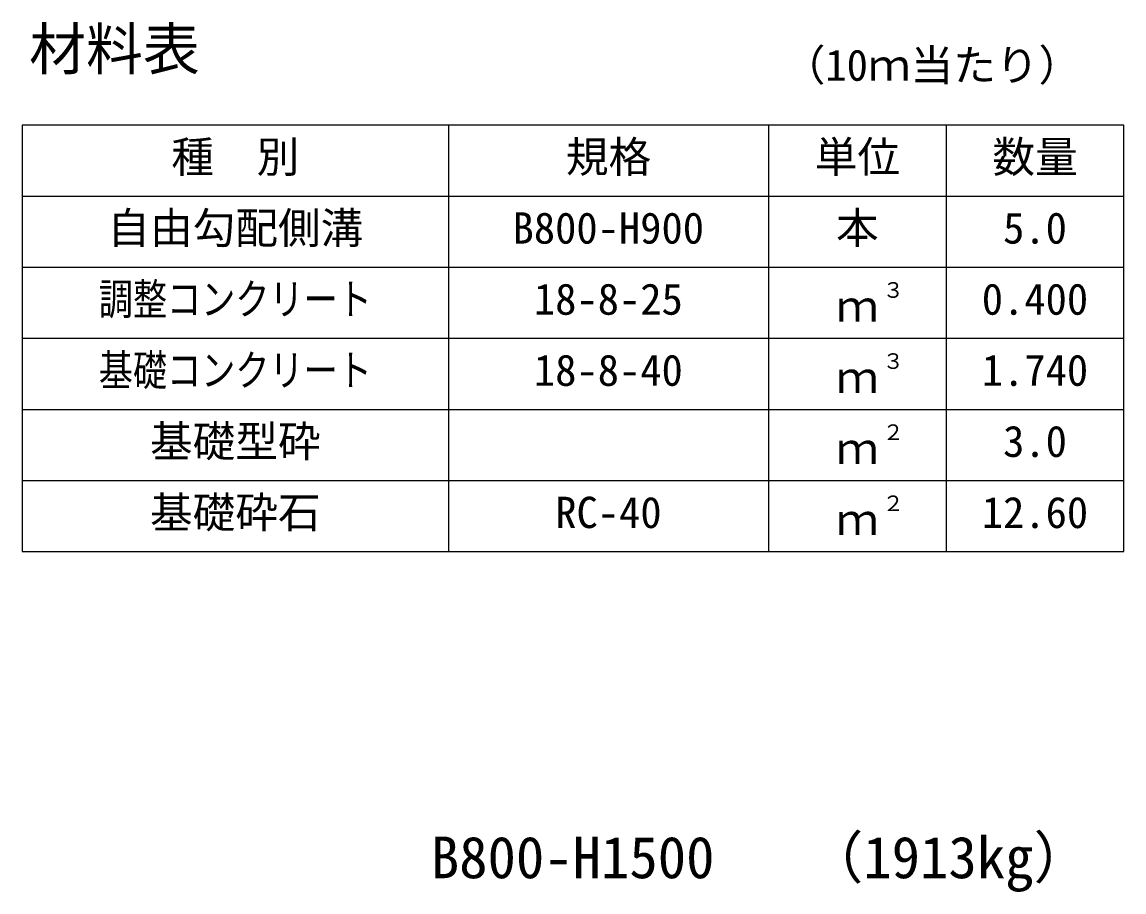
# Model space of a CAD drawing. Units: millimetres, scale not verified. Extents: x -16800 to 16800, y -5940 to 5940.
# Drawn here: x 8825 to 10375, y 32 to 1255 of the extents above; entities that cross this region are included whole.
import ezdxf
from ezdxf.enums import TextEntityAlignment as Align

# ---------------------------------------------------------------- set-up
doc = ezdxf.new("R2010")
doc.units = ezdxf.units.MM
doc.header["$LTSCALE"] = 20
for name, color, linetype, lineweight in [('0-3_HYO', 3, 'Continuous', 25), ('0-4_HYO2', 4, 'Continuous', 25), ('0-6_TXT', 7, 'Continuous', 25)]:
    doc.layers.add(name, color=color, linetype=linetype, lineweight=lineweight)
doc.styles.add('ＭＳ ゴシック', font='')
doc.styles.get('ＭＳ ゴシック').set_extended_font_data('MS Gothic')

msp = doc.modelspace()

# ---------------------------------------------------------------- linework, layer by layer
at = {"layer": '0-3_HYO'}
for p, q in [((9425, 1110.2), (9425, 510.2)), ((9875, 1110.2), (9875, 510.2)), ((10125, 1110.2), (10125, 510.2)), ((8825, 1010.2), (10375, 1010.2))]:
    msp.add_line(p, q, dxfattribs=at)
msp.add_lwpolyline([(8825, 510.2), (10375, 510.2), (10375, 1110.2), (8825, 1110.2)], close=True, dxfattribs=at)
at = {"layer": '0-4_HYO2'}
for p, q in [((8825, 910.2), (10375, 910.2)), ((8825, 810.2), (10375, 810.2)), ((8825, 710.2), (10375, 710.2)), ((8825, 610.2), (10375, 610.2))]:
    msp.add_line(p, q, dxfattribs=at)

# ---------------------------------------------------------------- texts
at = {"layer": '0-6_TXT', "style": 'ＭＳ ゴシック'}
for s, height, p in [('材料表', 58.65, (8835, 1170.2)), ('（10ｍ当たり）', 43.99, (9895, 1159.2)), ('種\u3000別', 43.99, (9035, 1030.2)), ('規格', 43.99, (9590, 1030.2)), ('単位', 43.99, (9940, 1030.2)), ('数量', 43.99, (10190, 1030.2)), ('自由勾配側溝', 43.99, (8945, 930.2)), ('本', 43.99, (9970, 930.2)), ('B800-H900', 43.99, (9515, 930.2)), ('5.0', 43.99, (10205, 930.2)), ('18-8-25', 43.99, (9545, 830.2)), ('３', 21.99, (10035.54, 860.57)), ('0.400', 43.99, (10175, 830.2)), ('ｍ', 43.99, (9970, 820.2)), ('18-8-40', 43.99, (9545, 730.2)), ('３', 21.99, (10035.54, 760.57)), ('1.740', 43.99, (10175, 730.2)), ('ｍ', 43.99, (9970, 720.2)), ('基礎型砕', 43.99, (9005, 630.2)), ('２', 21.99, (10035.54, 660.57)), ('3.0', 43.99, (10205, 630.2)), ('ｍ', 43.99, (9970, 620.2)), ('基礎砕石', 43.99, (9005, 530.2)), ('２', 21.99, (10035.54, 560.57)), ('RC-40', 43.99, (9575, 530.2)), ('12.60', 43.99, (10175, 530.2)), ('ｍ', 43.99, (9970, 520.2)), ('B800-H1500', 58.65, (9400, 33.34)), ('（1913kg）', 58.65, (9928.37, 33.34))]:
    msp.add_text(s, height=height, dxfattribs=at).set_placement(p, align=Align.BOTTOM_LEFT)
at = {"layer": '0-6_TXT', "style": 'ＭＳ ゴシック', "width": 0.8}
for s, p in [('調整コンクリート', (8933, 830.2)), ('基礎コンクリート', (8933, 730.2))]:
    msp.add_text(s, height=43.99, dxfattribs=at).set_placement(p, align=Align.BOTTOM_LEFT)

doc.saveas('drawing.dxf')
